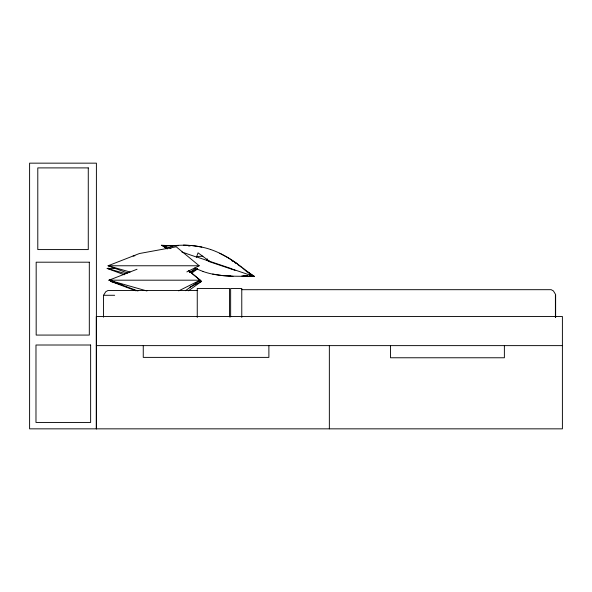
<?xml version="1.0" encoding="UTF-8"?>
<svg xmlns="http://www.w3.org/2000/svg" width="592" height="592" viewBox="0 0 592 592"><rect width="100%" height="100%" fill="white"/><g stroke="black" fill="none" stroke-linecap="round" stroke-linejoin="round"><path stroke-width="0.89" d="M207.363 258.882L206.83 260.391L209.442 261.25L198.061 252.836L196.551 256.921M103.541 317.194L103.541 295.282L105.768 291.701L107.988 290.502L197.728 290.502M189.61 272.623L195.501 268.398M191.638 273.171L197.528 268.946M185.4 290.739L200.118 280.186L188.293 270.411M188.389 290.827L201.635 281.326L190.735 272.313M186.828 271.92L199.178 265.764L176.224 246.79L139.401 253.531L108.084 265.764L127.657 273.067M190.032 272.527L197.439 268.827M178.71 290.864L200.118 280.186L109.024 280.186L137.018 269.256M189.98 287.142L201.635 281.326L198.024 281.326M253.998 276.405L250.749 276.19L253.998 276.405C236.933 275.998 219.491 277.322 203.063 271.491M133.089 255.996L134.902 255.796M170.415 245.983C183.897 244.392 197.728 245.118 210.671 249.521M173.907 245.991L178.207 245.673M241.869 275.961L247.619 275.628M247.5 275.665L246.006 275.768M108.98 268.287L107.167 268.42L124.187 274.769M137.958 290.983L109.024 280.186L110.83 280.053M196.47 256.528L202.908 256.188M243.608 275.902L245.969 275.791M253.916 276.331L246.531 276.146M167.403 248.869L162.223 245.576L173.049 246.065M173.123 245.872L161.357 245.236L164.088 246.146M199.178 265.764L108.084 265.764L130.114 272.031M115.299 268.42L107.167 268.42L125.674 273.682M136.071 290.85L110.541 281.326L112.347 281.326M241.773 289.688L551.174 289.688L553.402 290.909L555.629 294.572L555.629 317.43M103.541 295.282L114.67 295.282M96.304 345.624L562.4 345.624M183.483 245.095L192.748 245.628L201.828 247.079M188.352 245.887L190.032 245.998M233.019 276.368L222.747 275.628L212.706 274.059M228.12 275.554L230.673 275.754M162.223 245.576L164.384 246.242M253.028 276.072L254.19 276.331M171.103 248.418L164.369 246.302M109.024 280.186L146.92 290.968M110.541 281.326L121.996 284.582M230.584 268.516L249.143 274.821M247.19 272.009L242.735 268.265M164.665 246.183L165.915 246.605M196.426 256.876L230.569 268.361M249.587 274.762L252.651 275.791M196.5 257.054L181.87 252.014M164.532 246.575L165.782 246.997M209.309 261.649L235.024 270.3M249.454 275.154L252.518 276.19M249.691 275.014L253.05 276.138M194.59 268.109L203.256 271.558M210.478 249.454C225.641 254.538 238.406 264.284 250.697 274.177L248.129 272.29L254.138 276.294L247.9 272.091M219.713 253.235L228.66 258.06L237.288 263.684M167.025 248.773L164.931 247.471L166.382 248.374M164.31 247.116L166.433 248.425M231.457 260.45L232.893 261.368M234.328 262.293L236.482 263.677M165.501 247.819L166.789 248.684M237.903 264.639L241.358 267.207M555.407 295.282L555.407 317.194M504.377 345.624L504.377 357.768L390.513 357.768L390.513 345.624M329.352 345.624L329.352 428.845M268.886 345.624L268.886 357.39L143.257 357.39L143.257 345.624M241.773 317.43L241.773 288.474L230.643 288.474L230.643 316.986M229.526 316.986L229.526 288.474L197.254 288.474L197.254 317.43M96.4 428.845L96.4 163.155L29.6 163.155L29.6 428.845L562.4 428.845L562.4 316.498L96.304 316.498L96.304 428.845M88.275 167.899L37.792 167.899L37.792 249.58L88.275 249.58L88.275 167.899M89.311 262.197L36.171 262.197L36.171 335.072L89.311 335.072L89.311 262.197M90.635 345.01L35.979 345.01L35.979 422.436L90.635 422.436L90.635 345.01"/></g></svg>
